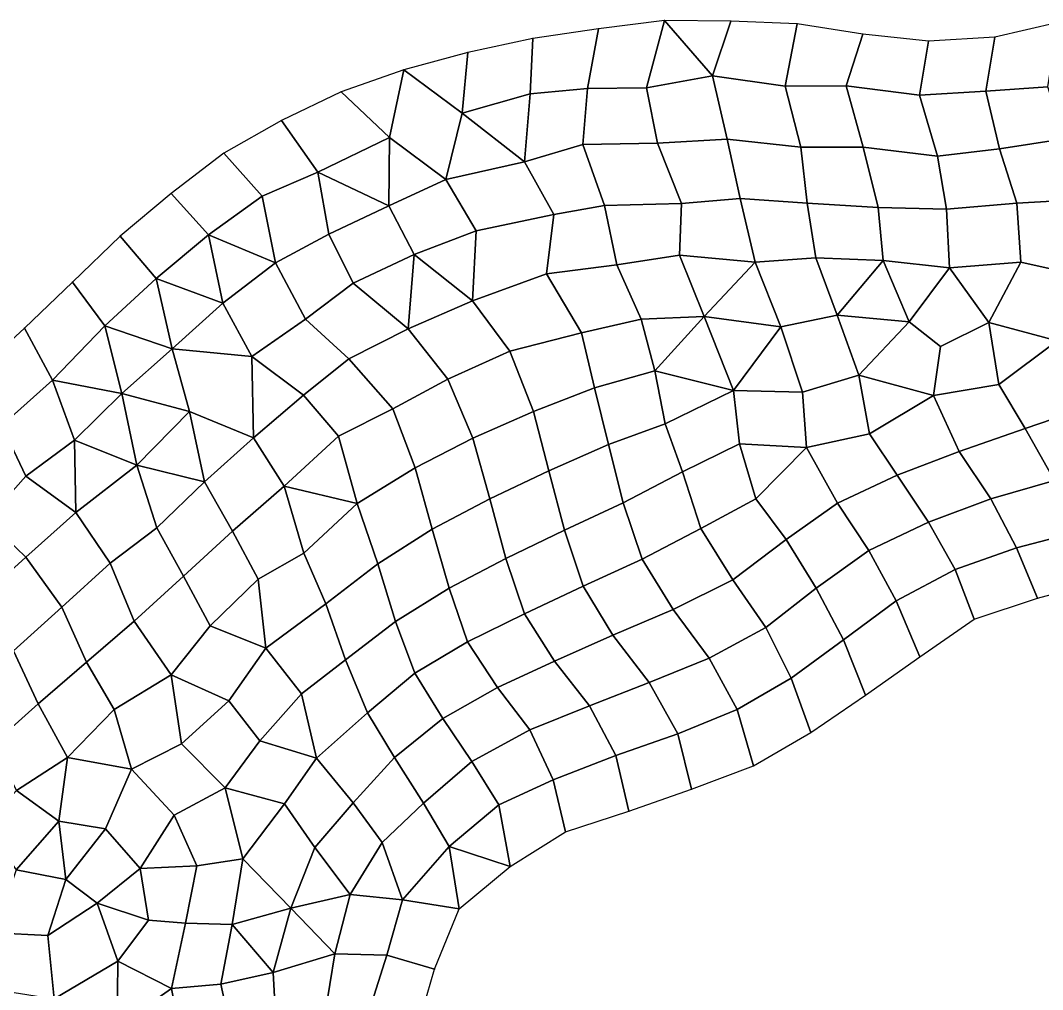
# Model space of a CAD drawing. Extents: x 380707 to 407438, y 6452841 to 6483357.
# Drawn here: x 397731.1 to 398039.1, y 6456799.1 to 6457091.2 of the extents above; entities that cross this region are included whole.
import ezdxf

# ---------------------------------------------------------------- set-up
doc = ezdxf.new("R2010")
doc.units = 0
for name, color, linetype in [('MESH_BOUND', 25, 'CONTINUOUS'), ('MESH_ELEMS', 18, 'CONTINUOUS'), ('MESH_NODES', 18, 'CONTINUOUS')]:
    doc.layers.add(name, color=color, linetype=linetype)

msp = doc.modelspace()

# ---------------------------------------------------------------- linework, layer by layer
at = {"layer": 'MESH_BOUND', "color": 25}
for points in [[(397925.122, 6457091.25, 2.603), (397905.263, 6457088.75, 2.071)], [(397945.109, 6457090.98, 2.38), (397925.122, 6457091.25, 2.603)], [(397965.102, 6457090.21, 1.251), (397945.109, 6457090.98, 2.38)], [(397984.877, 6457087.13, 1.265), (397965.102, 6457090.21, 1.251)], [(398043.756, 6457090.61, 1.614), (398024.676, 6457086.17, 2.158)], [(397905.263, 6457088.75, 2.071), (397885.485, 6457085.78, 1.778)], [(398004.697, 6457084.97, 1.626), (397984.877, 6457087.13, 1.265)], [(397885.485, 6457085.78, 1.778), (397865.908, 6457081.61, 1.634)], [(398024.676, 6457086.17, 2.158), (398004.697, 6457084.97, 1.626)], [(397865.908, 6457081.61, 1.634), (397846.64, 6457076.34, 1.39)], [(397846.64, 6457076.34, 1.39), (397827.741, 6457069.76, 1.556)], [(397827.741, 6457069.76, 1.556), (397809.765, 6457061.12, 1.337)], [(397809.765, 6457061.12, 1.337), (397792.34, 6457051.28, 1.134)], [(397792.34, 6457051.28, 1.134), (397776.551, 6457039.06, 0.845)], [(397776.551, 6457039.06, 0.845), (397761.178, 6457026.25, 0.604)], [(397761.178, 6457026.25, 0.604), (397746.754, 6457012.37, 0.481)], [(397746.754, 6457012.37, 0.481), (397732.317, 6456998.51, 0.602)], [(397732.317, 6456998.51, 0.602), (397717.576, 6456984.97, 0.682)], [(398037.494, 6456917.08, 1.487), (398056.705, 6456922.23, 1.105)], [(398018.496, 6456910.78, 1.447), (398037.494, 6456917.08, 1.487)], [(398002.065, 6456899.41, 1.3), (398018.496, 6456910.78, 1.447)], [(397985.708, 6456887.87, 0.917), (398002.065, 6456899.41, 1.3)], [(397969.197, 6456876.56, 0.833), (397985.708, 6456887.87, 0.917)], [(397952.008, 6456866.55, 0.866), (397969.197, 6456876.56, 0.833)], [(397933.265, 6456859.53, 0.806), (397952.008, 6456866.55, 0.866)], [(397914.387, 6456852.89, 0.501), (397933.265, 6456859.53, 0.806)], [(397895.361, 6456846.68, 0.526), (397914.387, 6456852.89, 0.501)], [(397878.663, 6456836.24, 1.217), (397895.361, 6456846.68, 0.526)], [(397863.245, 6456823.48, 1.268), (397878.663, 6456836.24, 1.217)], [(397855.908, 6456805.31, 1.264), (397863.245, 6456823.48, 1.268)], [(397850.322, 6456786.17, 0.528), (397855.908, 6456805.31, 1.264)]]:
    msp.add_polyline3d(points, dxfattribs=at)
at = {"layer": 'MESH_ELEMS', "color": 178}
for points in [[(397919.714, 6457070.89, 1.001), (397925.122, 6457091.25, 2.603), (397905.263, 6457088.75, 2.071), (397901.95, 6457070.69, 0.918)], [(397925.122, 6457091.25, 2.603), (397919.714, 6457070.89, 1.001), (397939.622, 6457074.54, 1.088), (397925.122, 6457091.25, 2.603)], [(397925.122, 6457091.25, 2.603), (397939.622, 6457074.54, 1.088), (397945.109, 6457090.98, 2.38), (397925.122, 6457091.25, 2.603)], [(397945.109, 6457090.98, 2.38), (397939.622, 6457074.54, 1.088), (397961.562, 6457071.47, 1.166), (397965.102, 6457090.21, 1.251)], [(397979.855, 6457071.57, 0.823), (397984.877, 6457087.13, 1.265), (397965.102, 6457090.21, 1.251), (397961.562, 6457071.47, 1.166)], [(398040.631, 6457071.25, 1.053), (398043.756, 6457090.61, 1.614), (398024.676, 6457086.17, 2.158), (398021.948, 6457069.93, 1.407)], [(397901.95, 6457070.69, 0.918), (397905.263, 6457088.75, 2.071), (397885.485, 6457085.78, 1.778), (397884.641, 6457069.09, 0.816)], [(398002, 6457068.75, 0.912), (398004.697, 6457084.97, 1.626), (397984.877, 6457087.13, 1.265), (397979.855, 6457071.57, 0.823)], [(397884.641, 6457069.09, 0.816), (397885.485, 6457085.78, 1.778), (397865.908, 6457081.61, 1.634), (397864.181, 6457063.31, 0.802)], [(398021.948, 6457069.93, 1.407), (398024.676, 6457086.17, 2.158), (398004.697, 6457084.97, 1.626), (398002, 6457068.75, 0.912)], [(397846.64, 6457076.34, 1.39), (397864.181, 6457063.31, 0.802), (397865.908, 6457081.61, 1.634), (397846.64, 6457076.34, 1.39)], [(397827.741, 6457069.76, 1.556), (397842.316, 6457056.01, 0.564), (397846.64, 6457076.34, 1.39), (397827.741, 6457069.76, 1.556)], [(397842.316, 6457056.01, 0.564), (397859.229, 6457043.33, 0.707), (397864.181, 6457063.31, 0.802), (397846.64, 6457076.34, 1.39)], [(397939.622, 6457074.54, 1.088), (397919.714, 6457070.89, 1.001), (397923.02, 6457054.23, 1.287), (397943.99, 6457055.47, 1.301)], [(397943.99, 6457055.47, 1.301), (397966.241, 6457053.01, 1.043), (397961.562, 6457071.47, 1.166), (397939.622, 6457074.54, 1.088)], [(397979.855, 6457071.57, 0.823), (397961.562, 6457071.47, 1.166), (397966.241, 6457053.01, 1.043), (397984.982, 6457053.02, 0.814)], [(398002, 6457068.75, 0.912), (397979.855, 6457071.57, 0.823), (397984.982, 6457053.02, 0.814), (398007.431, 6457050.29, 0.817)], [(398040.631, 6457071.25, 1.053), (398021.948, 6457069.93, 1.407), (398026.059, 6457052.51, 0.682), (398045.608, 6457055.58, 0.643)], [(397820.727, 6457045.51, 0.528), (397842.316, 6457056.01, 0.564), (397827.741, 6457069.76, 1.556), (397809.765, 6457061.12, 1.337)], [(397884.641, 6457069.09, 0.816), (397864.181, 6457063.31, 0.802), (397882.966, 6457048.67, 1.071), (397884.641, 6457069.09, 0.816)], [(397900.58, 6457053.88, 1.215), (397901.95, 6457070.69, 0.918), (397884.641, 6457069.09, 0.816), (397882.966, 6457048.67, 1.071)], [(397900.58, 6457053.88, 1.215), (397923.02, 6457054.23, 1.287), (397919.714, 6457070.89, 1.001), (397901.95, 6457070.69, 0.918)], [(398021.948, 6457069.93, 1.407), (398002, 6457068.75, 0.912), (398007.431, 6457050.29, 0.817), (398026.059, 6457052.51, 0.682)], [(397864.181, 6457063.31, 0.802), (397859.229, 6457043.33, 0.707), (397882.966, 6457048.67, 1.071), (397864.181, 6457063.31, 0.802)], [(397809.765, 6457061.12, 1.337), (397792.34, 6457051.28, 1.134), (397803.892, 6457038.27, 0.681), (397820.727, 6457045.51, 0.528)], [(397842.12, 6457035.33, 0.576), (397842.316, 6457056.01, 0.564), (397820.727, 6457045.51, 0.528), (397842.12, 6457035.33, 0.576)], [(397842.12, 6457035.33, 0.576), (397859.229, 6457043.33, 0.707), (397842.316, 6457056.01, 0.564), (397842.12, 6457035.33, 0.576)], [(397891.811, 6457032.71, 0.989), (397907.095, 6457035.47, 1.107), (397900.58, 6457053.88, 1.215), (397882.966, 6457048.67, 1.071)], [(397907.095, 6457035.47, 1.107), (397930.317, 6457036.09, 1.218), (397923.02, 6457054.23, 1.287), (397900.58, 6457053.88, 1.215)], [(397943.99, 6457055.47, 1.301), (397923.02, 6457054.23, 1.287), (397930.317, 6457036.09, 1.218), (397947.954, 6457037.53, 1.242)], [(397966.241, 6457053.01, 1.043), (397943.99, 6457055.47, 1.301), (397947.954, 6457037.53, 1.242), (397968.097, 6457036.18, 0.846)], [(397968.097, 6457036.18, 0.846), (397989.53, 6457034.83, 0.89), (397984.982, 6457053.02, 0.814), (397966.241, 6457053.01, 1.043)], [(398007.431, 6457050.29, 0.817), (397984.982, 6457053.02, 0.814), (397989.53, 6457034.83, 0.89), (398010.103, 6457034.36, 0.789)], [(398031.348, 6457036.2, 0.739), (398050.788, 6457037.27, 0.631), (398045.608, 6457055.58, 0.643), (398026.059, 6457052.51, 0.682)], [(397792.34, 6457051.28, 1.134), (397776.551, 6457039.06, 0.845), (397787.765, 6457026.6, 0.574), (397803.892, 6457038.27, 0.681)], [(398010.103, 6457034.36, 0.789), (398031.348, 6457036.2, 0.739), (398026.059, 6457052.51, 0.682), (398007.431, 6457050.29, 0.817)], [(397882.966, 6457048.67, 1.071), (397859.229, 6457043.33, 0.707), (397868.437, 6457027.79, 0.654), (397891.811, 6457032.71, 0.989)], [(397803.892, 6457038.27, 0.681), (397807.945, 6457018.21, 0.365), (397823.981, 6457026.81, 0.44), (397820.727, 6457045.51, 0.528)], [(397820.727, 6457045.51, 0.528), (397823.981, 6457026.81, 0.44), (397842.12, 6457035.33, 0.576), (397820.727, 6457045.51, 0.528)], [(397849.743, 6457020.73, 0.478), (397868.437, 6457027.79, 0.654), (397859.229, 6457043.33, 0.707), (397842.12, 6457035.33, 0.576)], [(397772.024, 6457013.45, 0.407), (397787.765, 6457026.6, 0.574), (397776.551, 6457039.06, 0.845), (397761.178, 6457026.25, 0.604)], [(397807.945, 6457018.21, 0.365), (397803.892, 6457038.27, 0.681), (397787.765, 6457026.6, 0.574), (397807.945, 6457018.21, 0.365)], [(397929.703, 6457020.53, 1), (397952.512, 6457018.37, 0.968), (397947.954, 6457037.53, 1.242), (397930.317, 6457036.09, 1.218)], [(397968.097, 6457036.18, 0.846), (397947.954, 6457037.53, 1.242), (397952.512, 6457018.37, 0.968), (397970.736, 6457019.73, 0.904)], [(398031.348, 6457036.2, 0.739), (398032.506, 6457018.42, 0.727), (398048.332, 6457014.84, 0.66), (398050.788, 6457037.27, 0.631)], [(397849.743, 6457020.73, 0.478), (397842.12, 6457035.33, 0.576), (397823.981, 6457026.81, 0.44), (397831.385, 6457012.01, 0.362)], [(397910.785, 6457017.56, 0.904), (397907.095, 6457035.47, 1.107), (397891.811, 6457032.71, 0.989), (397889.559, 6457014.91, 0.757)], [(397929.703, 6457020.53, 1), (397930.317, 6457036.09, 1.218), (397907.095, 6457035.47, 1.107), (397910.785, 6457017.56, 0.904)], [(397989.53, 6457034.83, 0.89), (397968.097, 6457036.18, 0.846), (397970.736, 6457019.73, 0.904), (397991.041, 6457018.84, 0.882)], [(398010.103, 6457034.36, 0.789), (397989.53, 6457034.83, 0.89), (397991.041, 6457018.84, 0.882), (398011.044, 6457016.69, 0.744)], [(398010.103, 6457034.36, 0.789), (398011.044, 6457016.69, 0.744), (398032.506, 6457018.42, 0.727), (398031.348, 6457036.2, 0.739)], [(397868.437, 6457027.79, 0.654), (397867.285, 6457006.69, 0.347), (397889.559, 6457014.91, 0.757), (397891.811, 6457032.71, 0.989)], [(397746.754, 6457012.37, 0.481), (397756.497, 6456999.17, 0.261), (397772.024, 6457013.45, 0.407), (397761.178, 6457026.25, 0.604)], [(397787.765, 6457026.6, 0.574), (397772.024, 6457013.45, 0.407), (397792.12, 6457006.05, 0.284), (397787.765, 6457026.6, 0.574)], [(397787.765, 6457026.6, 0.574), (397792.12, 6457006.05, 0.284), (397807.945, 6457018.21, 0.365), (397787.765, 6457026.6, 0.574)], [(397831.385, 6457012.01, 0.362), (397823.981, 6457026.81, 0.44), (397807.945, 6457018.21, 0.365), (397817.038, 6457001.22, 0.244)], [(397868.437, 6457027.79, 0.654), (397849.743, 6457020.73, 0.478), (397867.285, 6457006.69, 0.347), (397868.437, 6457027.79, 0.654)], [(397831.385, 6457012.01, 0.362), (397847.888, 6456998.33, 0.307), (397849.743, 6457020.73, 0.478), (397831.385, 6457012.01, 0.362)], [(397867.285, 6457006.69, 0.347), (397849.743, 6457020.73, 0.478), (397847.888, 6456998.33, 0.307), (397867.285, 6457006.69, 0.347)], [(397929.703, 6457020.53, 1), (397910.785, 6457017.56, 0.904), (397918.077, 6457001.23, 0.735), (397937.073, 6457001.98, 0.911)], [(397952.512, 6457018.37, 0.968), (397929.703, 6457020.53, 1), (397937.073, 6457001.98, 0.911), (397952.512, 6457018.37, 0.968)], [(397970.736, 6457019.73, 0.904), (397952.512, 6457018.37, 0.968), (397960.228, 6456998.89, 0.865), (397977.145, 6457002.41, 0.938)], [(397970.736, 6457019.73, 0.904), (397977.145, 6457002.41, 0.938), (397991.041, 6457018.84, 0.882), (397970.736, 6457019.73, 0.904)], [(397991.041, 6457018.84, 0.882), (397977.145, 6457002.41, 0.938), (397998.846, 6457000.41, 0.92), (397991.041, 6457018.84, 0.882)], [(397991.041, 6457018.84, 0.882), (397998.846, 6457000.41, 0.92), (398011.044, 6457016.69, 0.744), (397991.041, 6457018.84, 0.882)], [(397792.12, 6457006.05, 0.284), (397800.827, 6456989.95, 0.227), (397817.038, 6457001.22, 0.244), (397807.945, 6457018.21, 0.365)], [(397900.161, 6456997.09, 0.548), (397918.077, 6457001.23, 0.735), (397910.785, 6457017.56, 0.904), (397889.559, 6457014.91, 0.757)], [(397960.228, 6456998.89, 0.865), (397952.512, 6457018.37, 0.968), (397937.073, 6457001.98, 0.911), (397960.228, 6456998.89, 0.865)], [(398022.884, 6457000.22, 0.887), (398011.044, 6457016.69, 0.744), (397998.846, 6457000.41, 0.92), (398008.273, 6456993, 0.799)], [(398011.044, 6457016.69, 0.744), (398022.884, 6457000.22, 0.887), (398032.506, 6457018.42, 0.727), (398011.044, 6457016.69, 0.744)], [(398043.438, 6456994.67, 0.632), (398048.332, 6457014.84, 0.66), (398032.506, 6457018.42, 0.727), (398022.884, 6457000.22, 0.887)], [(397756.497, 6456999.17, 0.261), (397776.826, 6456992.21, 0.068), (397772.024, 6457013.45, 0.407), (397756.497, 6456999.17, 0.261)], [(397776.826, 6456992.21, 0.068), (397792.12, 6457006.05, 0.284), (397772.024, 6457013.45, 0.407), (397776.826, 6456992.21, 0.068)], [(397878.52, 6456991.54, 0.399), (397900.161, 6456997.09, 0.548), (397889.559, 6457014.91, 0.757), (397867.285, 6457006.69, 0.347)], [(397756.497, 6456999.17, 0.261), (397746.754, 6457012.37, 0.481), (397732.317, 6456998.51, 0.602), (397740.791, 6456982.84, 0.134)], [(397831.385, 6457012.01, 0.362), (397817.038, 6457001.22, 0.244), (397830.062, 6456989.25, 0.359), (397847.888, 6456998.33, 0.307)], [(397867.285, 6457006.69, 0.347), (397847.888, 6456998.33, 0.307), (397859.886, 6456983.13, 0.331), (397878.52, 6456991.54, 0.399)], [(397776.826, 6456992.21, 0.068), (397800.827, 6456989.95, 0.227), (397792.12, 6457006.05, 0.284), (397776.826, 6456992.21, 0.068)], [(397816.427, 6456978.31, 0.27), (397830.062, 6456989.25, 0.359), (397817.038, 6457001.22, 0.244), (397800.827, 6456989.95, 0.227)], [(397918.077, 6457001.23, 0.735), (397900.161, 6456997.09, 0.548), (397904.09, 6456980.5, 0.58), (397922.195, 6456985.65, 0.784)], [(397922.195, 6456985.65, 0.784), (397937.073, 6457001.98, 0.911), (397918.077, 6457001.23, 0.735), (397922.195, 6456985.65, 0.784)], [(397937.073, 6457001.98, 0.911), (397922.195, 6456985.65, 0.784), (397945.931, 6456979.66, 0.909), (397937.073, 6457001.98, 0.911)], [(397937.073, 6457001.98, 0.911), (397945.931, 6456979.66, 0.909), (397960.228, 6456998.89, 0.865), (397937.073, 6457001.98, 0.911)], [(397960.228, 6456998.89, 0.865), (397966.738, 6456979.23, 0.991), (397983.69, 6456984.37, 0.982), (397977.145, 6457002.41, 0.938)], [(397977.145, 6457002.41, 0.938), (397983.69, 6456984.37, 0.982), (397998.846, 6457000.41, 0.92), (397977.145, 6457002.41, 0.938)], [(398008.273, 6456993, 0.799), (397998.846, 6457000.41, 0.92), (397983.69, 6456984.37, 0.982), (398006.216, 6456978.18, 0.775)], [(397717.576, 6456984.97, 0.682), (397725.537, 6456969.12, 0.172), (397740.791, 6456982.84, 0.134), (397732.317, 6456998.51, 0.602)], [(397761.694, 6456978.79, 0.056), (397756.497, 6456999.17, 0.261), (397740.791, 6456982.84, 0.134), (397761.694, 6456978.79, 0.056)], [(397776.826, 6456992.21, 0.068), (397756.497, 6456999.17, 0.261), (397761.694, 6456978.79, 0.056), (397776.826, 6456992.21, 0.068)], [(397843.301, 6456974.15, 0.399), (397859.886, 6456983.13, 0.331), (397847.888, 6456998.33, 0.307), (397830.062, 6456989.25, 0.359)], [(397966.738, 6456979.23, 0.991), (397960.228, 6456998.89, 0.865), (397945.931, 6456979.66, 0.909), (397966.738, 6456979.23, 0.991)], [(398008.273, 6456993, 0.799), (398006.216, 6456978.18, 0.775), (398025.91, 6456981.46, 0.64), (398022.884, 6457000.22, 0.887)], [(398043.438, 6456994.67, 0.632), (398022.884, 6457000.22, 0.887), (398025.91, 6456981.46, 0.64), (398043.438, 6456994.67, 0.632)], [(397904.09, 6456980.5, 0.58), (397900.161, 6456997.09, 0.548), (397878.52, 6456991.54, 0.399), (397885.661, 6456973.34, 0.251)], [(398043.438, 6456994.67, 0.632), (398025.91, 6456981.46, 0.64), (398033.837, 6456968.21, 0.678), (398050.86, 6456974.08, 0.676)], [(397761.694, 6456978.79, 0.056), (397782.08, 6456973.39, -0.049), (397776.826, 6456992.21, 0.068), (397761.694, 6456978.79, 0.056)], [(397782.08, 6456973.39, -0.049), (397801.375, 6456965.44, 0.035), (397800.827, 6456989.95, 0.227), (397776.826, 6456992.21, 0.068)], [(397885.661, 6456973.34, 0.251), (397878.52, 6456991.54, 0.399), (397859.886, 6456983.13, 0.331), (397867.369, 6456965.33, 0.288)], [(397800.827, 6456989.95, 0.227), (397801.375, 6456965.44, 0.035), (397816.427, 6456978.31, 0.27), (397800.827, 6456989.95, 0.227)], [(397826.942, 6456965.89, 0.186), (397843.301, 6456974.15, 0.399), (397830.062, 6456989.25, 0.359), (397816.427, 6456978.31, 0.27)], [(397925.325, 6456969.66, 0.931), (397922.195, 6456985.65, 0.784), (397904.09, 6456980.5, 0.58), (397908.237, 6456963.41, 0.647)], [(397945.931, 6456979.66, 0.909), (397922.195, 6456985.65, 0.784), (397925.325, 6456969.66, 0.931), (397945.931, 6456979.66, 0.909)], [(397747.4, 6456964.71, -0.003), (397740.791, 6456982.84, 0.134), (397725.537, 6456969.12, 0.172), (397732.754, 6456953.88, 0.054)], [(397740.791, 6456982.84, 0.134), (397747.4, 6456964.71, -0.003), (397761.694, 6456978.79, 0.056), (397740.791, 6456982.84, 0.134)], [(397843.301, 6456974.15, 0.399), (397850.08, 6456956.38, 0.347), (397867.369, 6456965.33, 0.288), (397859.886, 6456983.13, 0.331)], [(397966.738, 6456979.23, 0.991), (397967.94, 6456962.51, 0.931), (397986.912, 6456966.64, 0.932), (397983.69, 6456984.37, 0.982)], [(397983.69, 6456984.37, 0.982), (397986.912, 6456966.64, 0.932), (398006.216, 6456978.18, 0.775), (397983.69, 6456984.37, 0.982)], [(397766.156, 6456957.23, -0.039), (397761.694, 6456978.79, 0.056), (397747.4, 6456964.71, -0.003), (397766.156, 6456957.23, -0.039)], [(397766.156, 6456957.23, -0.039), (397782.08, 6456973.39, -0.049), (397761.694, 6456978.79, 0.056), (397766.156, 6456957.23, -0.039)], [(397908.237, 6456963.41, 0.647), (397904.09, 6456980.5, 0.58), (397885.661, 6456973.34, 0.251), (397890.277, 6456955.5, 0.485)], [(397925.325, 6456969.66, 0.931), (397930.554, 6456955.15, 0.99), (397947.71, 6456963.59, 0.992), (397945.931, 6456979.66, 0.909)], [(397966.738, 6456979.23, 0.991), (397945.931, 6456979.66, 0.909), (397947.71, 6456963.59, 0.992), (397967.94, 6456962.51, 0.931)], [(398013.938, 6456961.36, 0.811), (398033.837, 6456968.21, 0.678), (398025.91, 6456981.46, 0.64), (398006.216, 6456978.18, 0.775)], [(397826.942, 6456965.89, 0.186), (397816.427, 6456978.31, 0.27), (397801.375, 6456965.44, 0.035), (397810.532, 6456950.86, -0.075)], [(397995.221, 6456954.18, 0.86), (398013.938, 6456961.36, 0.811), (398006.216, 6456978.18, 0.775), (397986.912, 6456966.64, 0.932)], [(397766.156, 6456957.23, -0.039), (397786.527, 6456952.2, -0.049), (397782.08, 6456973.39, -0.049), (397766.156, 6456957.23, -0.039)], [(397786.527, 6456952.2, -0.049), (397801.375, 6456965.44, 0.035), (397782.08, 6456973.39, -0.049), (397786.527, 6456952.2, -0.049)], [(397826.942, 6456965.89, 0.186), (397832.532, 6456945.68, 0.073), (397850.08, 6456956.38, 0.347), (397843.301, 6456974.15, 0.399)], [(397867.369, 6456965.33, 0.288), (397872.497, 6456947.06, 0.208), (397890.277, 6456955.5, 0.485), (397885.661, 6456973.34, 0.251)], [(398042.626, 6456952.6, 0.716), (398062.417, 6456959.2, 0.651), (398050.86, 6456974.08, 0.676), (398033.837, 6456968.21, 0.678)], [(397930.554, 6456955.15, 0.99), (397925.325, 6456969.66, 0.931), (397908.237, 6456963.41, 0.647), (397912.657, 6456945.79, 1.036)], [(397710.356, 6456955.23, 0.034), (397720.933, 6456940.7, 0.141), (397732.754, 6456953.88, 0.054), (397725.537, 6456969.12, 0.172)], [(397977.282, 6456945.76, 0.724), (397995.221, 6456954.18, 0.86), (397986.912, 6456966.64, 0.932), (397967.94, 6456962.51, 0.931)], [(398023.451, 6456947.08, 0.754), (398042.626, 6456952.6, 0.716), (398033.837, 6456968.21, 0.678), (398013.938, 6456961.36, 0.811)], [(397747.78, 6456942.9, -0.048), (397747.4, 6456964.71, -0.003), (397732.754, 6456953.88, 0.054), (397747.78, 6456942.9, -0.048)], [(397766.156, 6456957.23, -0.039), (397747.4, 6456964.71, -0.003), (397747.78, 6456942.9, -0.048), (397766.156, 6456957.23, -0.039)], [(397810.532, 6456950.86, -0.075), (397801.375, 6456965.44, 0.035), (397786.527, 6456952.2, -0.049), (397794.976, 6456937.3, -0.063)], [(397810.532, 6456950.86, -0.075), (397832.532, 6456945.68, 0.073), (397826.942, 6456965.89, 0.186), (397810.532, 6456950.86, -0.075)], [(397850.08, 6456956.38, 0.347), (397855.165, 6456937.87, 0.197), (397872.497, 6456947.06, 0.208), (397867.369, 6456965.33, 0.288)], [(397890.277, 6456955.5, 0.485), (397895, 6456937.56, 0.667), (397912.657, 6456945.79, 1.036), (397908.237, 6456963.41, 0.647)], [(397952.63, 6456947.03, 0.919), (397947.71, 6456963.59, 0.992), (397930.554, 6456955.15, 0.99), (397936.099, 6456938.09, 1.03)], [(397967.94, 6456962.51, 0.931), (397947.71, 6456963.59, 0.992), (397952.63, 6456947.03, 0.919), (397967.94, 6456962.51, 0.931)], [(397977.282, 6456945.76, 0.724), (397967.94, 6456962.51, 0.931), (397952.63, 6456947.03, 0.919), (397961.86, 6456934.75, 0.991)], [(398013.938, 6456961.36, 0.811), (397995.221, 6456954.18, 0.86), (398004.735, 6456940.06, 0.755), (398023.451, 6456947.08, 0.754)], [(397772.161, 6456938.33, -0.07), (397766.156, 6456957.23, -0.039), (397747.78, 6456942.9, -0.048), (397758.171, 6456927.66, 0.275)], [(397772.161, 6456938.33, -0.07), (397786.527, 6456952.2, -0.049), (397766.156, 6456957.23, -0.039), (397772.161, 6456938.33, -0.07)], [(397855.165, 6456937.87, 0.197), (397850.08, 6456956.38, 0.347), (397832.532, 6456945.68, 0.073), (397838.788, 6456927.5, 0.098)], [(397895, 6456937.56, 0.667), (397890.277, 6456955.5, 0.485), (397872.497, 6456947.06, 0.208), (397877.395, 6456929.08, 0.51)], [(397936.099, 6456938.09, 1.03), (397930.554, 6456955.15, 0.99), (397912.657, 6456945.79, 1.036), (397918.438, 6456928.87, 0.841)], [(397986.731, 6456931.48, 0.741), (398004.735, 6456940.06, 0.755), (397995.221, 6456954.18, 0.86), (397977.282, 6456945.76, 0.724)], [(397732.737, 6456929.48, 0.259), (397747.78, 6456942.9, -0.048), (397732.754, 6456953.88, 0.054), (397720.933, 6456940.7, 0.141)], [(397772.161, 6456938.33, -0.07), (397780.196, 6456923.76, 0.132), (397794.976, 6456937.3, -0.063), (397786.527, 6456952.2, -0.049)], [(398031.221, 6456932.26, 0.956), (398050.446, 6456937.29, 0.719), (398042.626, 6456952.6, 0.716), (398023.451, 6456947.08, 0.754)], [(397816.475, 6456930.71, -0.035), (397810.532, 6456950.86, -0.075), (397794.976, 6456937.3, -0.063), (397802.723, 6456922.83, 0.096)], [(397816.475, 6456930.71, -0.035), (397832.532, 6456945.68, 0.073), (397810.532, 6456950.86, -0.075), (397816.475, 6456930.71, -0.035)], [(397816.475, 6456930.71, -0.035), (397823.111, 6456915.44, 0.123), (397838.788, 6456927.5, 0.098), (397832.532, 6456945.68, 0.073)], [(397877.395, 6456929.08, 0.51), (397872.497, 6456947.06, 0.208), (397855.165, 6456937.87, 0.197), (397860.289, 6456920.11, 0.555)], [(397918.438, 6456928.87, 0.841), (397912.657, 6456945.79, 1.036), (397895, 6456937.56, 0.667), (397900.613, 6456920.67, 0.752)], [(397961.86, 6456934.75, 0.991), (397952.63, 6456947.03, 0.919), (397936.099, 6456938.09, 1.03), (397945.744, 6456922.64, 0.782)], [(397961.86, 6456934.75, 0.991), (397970.852, 6456920.07, 0.77), (397986.731, 6456931.48, 0.741), (397977.282, 6456945.76, 0.724)], [(398012.722, 6456925.75, 1.069), (398031.221, 6456932.26, 0.956), (398023.451, 6456947.08, 0.754), (398004.735, 6456940.06, 0.755)], [(397758.171, 6456927.66, 0.275), (397747.78, 6456942.9, -0.048), (397732.737, 6456929.48, 0.259), (397743.559, 6456914.4, 0.206)], [(397718.009, 6456916.12, 0.216), (397732.737, 6456929.48, 0.259), (397720.933, 6456940.7, 0.141), (397706.182, 6456927.67, 0.158)], [(398004.735, 6456940.06, 0.755), (397986.731, 6456931.48, 0.741), (397994.997, 6456916.28, 0.676), (398012.722, 6456925.75, 1.069)], [(397780.196, 6456923.76, 0.132), (397772.161, 6456938.33, -0.07), (397758.171, 6456927.66, 0.275), (397765.368, 6456910.2, 0.245)], [(397802.723, 6456922.83, 0.096), (397794.976, 6456937.3, -0.063), (397780.196, 6456923.76, 0.132), (397788.283, 6456908.74, 0.332)], [(397838.788, 6456927.5, 0.098), (397844.142, 6456910.02, 0.485), (397860.289, 6456920.11, 0.555), (397855.165, 6456937.87, 0.197)], [(397900.613, 6456920.67, 0.752), (397895, 6456937.56, 0.667), (397877.395, 6456929.08, 0.51), (397882.936, 6456912.41, 0.744)], [(397936.099, 6456938.09, 1.03), (397918.438, 6456928.87, 0.841), (397927.789, 6456913.72, 0.668), (397945.744, 6456922.64, 0.782)], [(398050.446, 6456937.29, 0.719), (398031.221, 6456932.26, 0.956), (398037.494, 6456917.08, 1.487), (398056.705, 6456922.23, 1.105)], [(397945.744, 6456922.64, 0.782), (397955.695, 6456908.26, 0.725), (397970.852, 6456920.07, 0.77), (397961.86, 6456934.75, 0.991)], [(397743.559, 6456914.4, 0.206), (397732.737, 6456929.48, 0.259), (397718.009, 6456916.12, 0.216), (397728.992, 6456901.26, 0.221)], [(397802.723, 6456922.83, 0.096), (397805.012, 6456902.02, 0.161), (397823.111, 6456915.44, 0.123), (397816.475, 6456930.71, -0.035)], [(397970.852, 6456920.07, 0.77), (397979.043, 6456904.59, 0.676), (397994.997, 6456916.28, 0.676), (397986.731, 6456931.48, 0.741)], [(398031.221, 6456932.26, 0.956), (398012.722, 6456925.75, 1.069), (398018.496, 6456910.78, 1.447), (398037.494, 6456917.08, 1.487)], [(397743.559, 6456914.4, 0.206), (397751.057, 6456897.82, 0.431), (397765.368, 6456910.2, 0.245), (397758.171, 6456927.66, 0.275)], [(397823.111, 6456915.44, 0.123), (397828.996, 6456898.53, 0.534), (397844.142, 6456910.02, 0.485), (397838.788, 6456927.5, 0.098)], [(397860.289, 6456920.11, 0.555), (397865.791, 6456903.93, 0.519), (397882.936, 6456912.41, 0.744), (397877.395, 6456929.08, 0.51)], [(397909.64, 6456905.96, 0.804), (397927.789, 6456913.72, 0.668), (397918.438, 6456928.87, 0.841), (397900.613, 6456920.67, 0.752)], [(397788.283, 6456908.74, 0.332), (397780.196, 6456923.76, 0.132), (397765.368, 6456910.2, 0.245), (397776.551, 6456893.96, 0.413)], [(398018.496, 6456910.78, 1.447), (398012.722, 6456925.75, 1.069), (397994.997, 6456916.28, 0.676), (398002.065, 6456899.41, 1.3)], [(397802.723, 6456922.83, 0.096), (397788.283, 6456908.74, 0.332), (397805.012, 6456902.02, 0.161), (397802.723, 6456922.83, 0.096)], [(397892.032, 6456898.1, 0.639), (397909.64, 6456905.96, 0.804), (397900.613, 6456920.67, 0.752), (397882.936, 6456912.41, 0.744)], [(397945.744, 6456922.64, 0.782), (397927.789, 6456913.72, 0.668), (397938.653, 6456899, 0.801), (397955.695, 6456908.26, 0.725)], [(397844.142, 6456910.02, 0.485), (397849.932, 6456894.54, 0.596), (397865.791, 6456903.93, 0.519), (397860.289, 6456920.11, 0.555)], [(397979.043, 6456904.59, 0.676), (397970.852, 6456920.07, 0.77), (397955.695, 6456908.26, 0.725), (397963.279, 6456893.01, 0.661)], [(397728.992, 6456901.26, 0.221), (397736.436, 6456885.22, 0.244), (397751.057, 6456897.82, 0.431), (397743.559, 6456914.4, 0.206)], [(397828.996, 6456898.53, 0.534), (397823.111, 6456915.44, 0.123), (397805.012, 6456902.02, 0.161), (397815.753, 6456888.24, 0.343)], [(398002.065, 6456899.41, 1.3), (397994.997, 6456916.28, 0.676), (397979.043, 6456904.59, 0.676), (397985.708, 6456887.87, 0.917)], [(397882.936, 6456912.41, 0.744), (397865.791, 6456903.93, 0.519), (397874.883, 6456890.17, 0.542), (397892.032, 6456898.1, 0.639)], [(397927.789, 6456913.72, 0.668), (397909.64, 6456905.96, 0.804), (397920.505, 6456891.68, 0.824), (397938.653, 6456899, 0.801)], [(397776.551, 6456893.96, 0.413), (397765.368, 6456910.2, 0.245), (397751.057, 6456897.82, 0.431), (397759.306, 6456883.56, 0.473)], [(397793.888, 6456886.13, 0.386), (397805.012, 6456902.02, 0.161), (397788.283, 6456908.74, 0.332), (397776.551, 6456893.96, 0.413)], [(397849.932, 6456894.54, 0.596), (397844.142, 6456910.02, 0.485), (397828.996, 6456898.53, 0.534), (397835.637, 6456882.57, 0.447)], [(397938.653, 6456899, 0.801), (397947.025, 6456883.55, 0.725), (397963.279, 6456893.01, 0.661), (397955.695, 6456908.26, 0.725)], [(397909.64, 6456905.96, 0.804), (397892.032, 6456898.1, 0.639), (397902.532, 6456884.64, 0.743), (397920.505, 6456891.68, 0.824)], [(397815.753, 6456888.24, 0.343), (397805.012, 6456902.02, 0.161), (397793.888, 6456886.13, 0.386), (397803.25, 6456874.14, 0.34)], [(397858.331, 6456880.87, 0.328), (397874.883, 6456890.17, 0.542), (397865.791, 6456903.93, 0.519), (397849.932, 6456894.54, 0.596)], [(397985.708, 6456887.87, 0.917), (397979.043, 6456904.59, 0.676), (397963.279, 6456893.01, 0.661), (397969.197, 6456876.56, 0.833)], [(397714.688, 6456888.28, 0.27), (397722.573, 6456872.92, 0.278), (397736.436, 6456885.22, 0.244), (397728.992, 6456901.26, 0.221)], [(397929.216, 6456876.25, 0.756), (397947.025, 6456883.55, 0.725), (397938.653, 6456899, 0.801), (397920.505, 6456891.68, 0.824)], [(397759.306, 6456883.56, 0.473), (397751.057, 6456897.82, 0.431), (397736.436, 6456885.22, 0.244), (397745.236, 6456869.1, 0.214)], [(397815.753, 6456888.24, 0.343), (397820.356, 6456868.92, 0.553), (397835.637, 6456882.57, 0.447), (397828.996, 6456898.53, 0.534)], [(397884.587, 6456877.41, 0.474), (397902.532, 6456884.64, 0.743), (397892.032, 6456898.1, 0.639), (397874.883, 6456890.17, 0.542)], [(397779.613, 6456873.23, 0.207), (397776.551, 6456893.96, 0.413), (397759.306, 6456883.56, 0.473), (397764.598, 6456865.55, 0.195)], [(397779.613, 6456873.23, 0.207), (397793.888, 6456886.13, 0.386), (397776.551, 6456893.96, 0.413), (397779.613, 6456873.23, 0.207)], [(397858.331, 6456880.87, 0.328), (397849.932, 6456894.54, 0.596), (397835.637, 6456882.57, 0.447), (397843.778, 6456869.12, 0.352)], [(397969.197, 6456876.56, 0.833), (397963.279, 6456893.01, 0.661), (397947.025, 6456883.55, 0.725), (397952.008, 6456866.55, 0.866)], [(397867.11, 6456867.82, 0.453), (397884.587, 6456877.41, 0.474), (397874.883, 6456890.17, 0.542), (397858.331, 6456880.87, 0.328)], [(397910.447, 6456869.71, 0.665), (397929.216, 6456876.25, 0.756), (397920.505, 6456891.68, 0.824), (397902.532, 6456884.64, 0.743)], [(397815.753, 6456888.24, 0.343), (397803.25, 6456874.14, 0.34), (397820.356, 6456868.92, 0.553), (397815.753, 6456888.24, 0.343)], [(397722.573, 6456872.92, 0.278), (397729.898, 6456859.13, 0.248), (397745.236, 6456869.1, 0.214), (397736.436, 6456885.22, 0.244)], [(397759.306, 6456883.56, 0.473), (397745.236, 6456869.1, 0.214), (397764.598, 6456865.55, 0.195), (397759.306, 6456883.56, 0.473)], [(397803.25, 6456874.14, 0.34), (397793.888, 6456886.13, 0.386), (397779.613, 6456873.23, 0.207), (397792.783, 6456859.97, 0.377)], [(397902.532, 6456884.64, 0.743), (397884.587, 6456877.41, 0.474), (397891.652, 6456862.32, 0.492), (397910.447, 6456869.71, 0.665)], [(397952.008, 6456866.55, 0.866), (397947.025, 6456883.55, 0.725), (397929.216, 6456876.25, 0.756), (397933.265, 6456859.53, 0.806)], [(397820.356, 6456868.92, 0.553), (397831.4, 6456855.43, 0.478), (397843.778, 6456869.12, 0.352), (397835.637, 6456882.57, 0.447)], [(397867.11, 6456867.82, 0.453), (397858.331, 6456880.87, 0.328), (397843.778, 6456869.12, 0.352), (397852.536, 6456855.27, 0.399)], [(397867.11, 6456867.82, 0.453), (397875.225, 6456854.83, 0.393), (397891.652, 6456862.32, 0.492), (397884.587, 6456877.41, 0.474)], [(397810.638, 6456855.06, 0.548), (397820.356, 6456868.92, 0.553), (397803.25, 6456874.14, 0.34), (397792.783, 6456859.97, 0.377)], [(397910.447, 6456869.71, 0.665), (397914.387, 6456852.89, 0.501), (397933.265, 6456859.53, 0.806), (397929.216, 6456876.25, 0.756)], [(397777.452, 6456851.67, 0.2), (397792.783, 6456859.97, 0.377), (397779.613, 6456873.23, 0.207), (397764.598, 6456865.55, 0.195)], [(397742.645, 6456849.9, 0.268), (397745.236, 6456869.1, 0.214), (397729.898, 6456859.13, 0.248), (397742.645, 6456849.9, 0.268)], [(397742.645, 6456849.9, 0.268), (397756.775, 6456847.54, 0.175), (397764.598, 6456865.55, 0.195), (397745.236, 6456869.1, 0.214)], [(397831.4, 6456855.43, 0.478), (397820.356, 6456868.92, 0.553), (397810.638, 6456855.06, 0.548), (397819.811, 6456841.95, 0.502)], [(397831.4, 6456855.43, 0.478), (397840.133, 6456843.44, 0.346), (397852.536, 6456855.27, 0.399), (397843.778, 6456869.12, 0.352)], [(397891.652, 6456862.32, 0.492), (397895.361, 6456846.68, 0.526), (397914.387, 6456852.89, 0.501), (397910.447, 6456869.71, 0.665)], [(397756.775, 6456847.54, 0.175), (397767.143, 6456835.58, 0.29), (397777.452, 6456851.67, 0.2), (397764.598, 6456865.55, 0.195)], [(397852.536, 6456855.27, 0.399), (397860.3, 6456842.27, 0.641), (397875.225, 6456854.83, 0.393), (397867.11, 6456867.82, 0.453)], [(397875.225, 6456854.83, 0.393), (397878.663, 6456836.24, 1.217), (397895.361, 6456846.68, 0.526), (397891.652, 6456862.32, 0.492)], [(397729.857, 6456835.17, 0.236), (397742.645, 6456849.9, 0.268), (397729.898, 6456859.13, 0.248), (397720.262, 6456848.54, 0.392)], [(397792.783, 6456859.97, 0.377), (397777.452, 6456851.67, 0.2), (397784.24, 6456836.43, 0.357), (397798.141, 6456838.51, 0.366)], [(397792.783, 6456859.97, 0.377), (397798.141, 6456838.51, 0.366), (397810.638, 6456855.06, 0.548), (397792.783, 6456859.97, 0.377)], [(397819.811, 6456841.95, 0.502), (397810.638, 6456855.06, 0.548), (397798.141, 6456838.51, 0.366), (397812.568, 6456823.64, 0.317)], [(397819.811, 6456841.95, 0.502), (397830.487, 6456827.81, 0.525), (397840.133, 6456843.44, 0.346), (397831.4, 6456855.43, 0.478)], [(397840.133, 6456843.44, 0.346), (397846.212, 6456826.14, 1.333), (397860.3, 6456842.27, 0.641), (397852.536, 6456855.27, 0.399)], [(397878.663, 6456836.24, 1.217), (397875.225, 6456854.83, 0.393), (397860.3, 6456842.27, 0.641), (397878.663, 6456836.24, 1.217)], [(397744.74, 6456832.27, 0.115), (397742.645, 6456849.9, 0.268), (397729.857, 6456835.17, 0.236), (397744.74, 6456832.27, 0.115)], [(397756.775, 6456847.54, 0.175), (397742.645, 6456849.9, 0.268), (397744.74, 6456832.27, 0.115), (397756.775, 6456847.54, 0.175)], [(397767.143, 6456835.58, 0.29), (397784.24, 6456836.43, 0.357), (397777.452, 6456851.67, 0.2), (397767.143, 6456835.58, 0.29)], [(397754.244, 6456825.13, 0.203), (397767.143, 6456835.58, 0.29), (397756.775, 6456847.54, 0.175), (397744.74, 6456832.27, 0.115)], [(397830.487, 6456827.81, 0.525), (397846.212, 6456826.14, 1.333), (397840.133, 6456843.44, 0.346), (397830.487, 6456827.81, 0.525)], [(397812.568, 6456823.64, 0.317), (397830.487, 6456827.81, 0.525), (397819.811, 6456841.95, 0.502), (397812.568, 6456823.64, 0.317)], [(397846.212, 6456826.14, 1.333), (397863.245, 6456823.48, 1.268), (397860.3, 6456842.27, 0.641), (397846.212, 6456826.14, 1.333)], [(397878.663, 6456836.24, 1.217), (397860.3, 6456842.27, 0.641), (397863.245, 6456823.48, 1.268), (397878.663, 6456836.24, 1.217)], [(397784.24, 6456836.43, 0.357), (397780.831, 6456819.1, 0.429), (397794.868, 6456818.7, 0.384), (397798.141, 6456838.51, 0.366)], [(397798.141, 6456838.51, 0.366), (397794.868, 6456818.7, 0.384), (397812.568, 6456823.64, 0.317), (397798.141, 6456838.51, 0.366)], [(397739.344, 6456815.46, 0.211), (397744.74, 6456832.27, 0.115), (397729.857, 6456835.17, 0.236), (397723.249, 6456816.24, 0.249)], [(397767.143, 6456835.58, 0.29), (397754.244, 6456825.13, 0.203), (397769.645, 6456820.01, 0.333), (397767.143, 6456835.58, 0.29)], [(397780.831, 6456819.1, 0.429), (397784.24, 6456836.43, 0.357), (397767.143, 6456835.58, 0.29), (397769.645, 6456820.01, 0.333)], [(397739.344, 6456815.46, 0.211), (397754.244, 6456825.13, 0.203), (397744.74, 6456832.27, 0.115), (397739.344, 6456815.46, 0.211)], [(397739.344, 6456815.46, 0.211), (397741.224, 6456796.3, 0.093), (397760.456, 6456807.65, 0.259), (397754.244, 6456825.13, 0.203)], [(397760.456, 6456807.65, 0.259), (397769.645, 6456820.01, 0.333), (397754.244, 6456825.13, 0.203), (397760.456, 6456807.65, 0.259)], [(397812.568, 6456823.64, 0.317), (397825.867, 6456809.91, 0.261), (397830.487, 6456827.81, 0.525), (397812.568, 6456823.64, 0.317)], [(397841.451, 6456809.5, 0.778), (397846.212, 6456826.14, 1.333), (397830.487, 6456827.81, 0.525), (397825.867, 6456809.91, 0.261)], [(397855.908, 6456805.31, 1.264), (397863.245, 6456823.48, 1.268), (397846.212, 6456826.14, 1.333), (397841.451, 6456809.5, 0.778)], [(397812.568, 6456823.64, 0.317), (397794.868, 6456818.7, 0.384), (397807.246, 6456804.24, 0.371), (397812.568, 6456823.64, 0.317)], [(397807.246, 6456804.24, 0.371), (397825.867, 6456809.91, 0.261), (397812.568, 6456823.64, 0.317), (397807.246, 6456804.24, 0.371)], [(397776.614, 6456799.42, 0.26), (397780.831, 6456819.1, 0.429), (397769.645, 6456820.01, 0.333), (397760.456, 6456807.65, 0.259)], [(397791.467, 6456800.72, 0.38), (397794.868, 6456818.7, 0.384), (397780.831, 6456819.1, 0.429), (397776.614, 6456799.42, 0.26)], [(397807.246, 6456804.24, 0.371), (397794.868, 6456818.7, 0.384), (397791.467, 6456800.72, 0.38), (397807.246, 6456804.24, 0.371)], [(397741.224, 6456796.3, 0.093), (397739.344, 6456815.46, 0.211), (397723.249, 6456816.24, 0.249), (397725.372, 6456798.82, 0.012)], [(397822.779, 6456791.37, 0.134), (397825.867, 6456809.91, 0.261), (397807.246, 6456804.24, 0.371), (397808.145, 6456787.82, 0.189)], [(397836.424, 6456793.27, 0.381), (397841.451, 6456809.5, 0.778), (397825.867, 6456809.91, 0.261), (397822.779, 6456791.37, 0.134)], [(397836.424, 6456793.27, 0.381), (397850.322, 6456786.17, 0.528), (397855.908, 6456805.31, 1.264), (397841.451, 6456809.5, 0.778)], [(397760.456, 6456807.65, 0.259), (397741.224, 6456796.3, 0.093), (397760.274, 6456787.98, 0.066), (397760.456, 6456807.65, 0.259)], [(397760.456, 6456807.65, 0.259), (397760.274, 6456787.98, 0.066), (397776.614, 6456799.42, 0.26), (397760.456, 6456807.65, 0.259)], [(397791.467, 6456800.72, 0.38), (397794.578, 6456786.47, 0.102), (397808.145, 6456787.82, 0.189), (397807.246, 6456804.24, 0.371)], [(397779.857, 6456782.08, 0.115), (397794.578, 6456786.47, 0.102), (397791.467, 6456800.72, 0.38), (397776.614, 6456799.42, 0.26)], [(397760.274, 6456787.98, 0.066), (397770.141, 6456772.55, 0.234), (397779.857, 6456782.08, 0.115), (397776.614, 6456799.42, 0.26)]]:
    msp.add_3dface(points, dxfattribs=at)
at = {"layer": 'MESH_NODES', "color": 18}
for p in [(397925.122, 6457091.25, 2.603), (397945.109, 6457090.98, 2.38), (397965.102, 6457090.21, 1.251), (397905.263, 6457088.75, 2.071), (397984.877, 6457087.13, 1.265), (397885.485, 6457085.78, 1.778), (398004.697, 6457084.97, 1.626), (398024.676, 6457086.17, 2.158), (397865.908, 6457081.61, 1.634), (397846.64, 6457076.34, 1.39), (397939.622, 6457074.54, 1.088), (397961.562, 6457071.47, 1.166), (397979.855, 6457071.57, 0.823), (397827.741, 6457069.76, 1.556), (397884.641, 6457069.09, 0.816), (397901.95, 6457070.69, 0.918), (397919.714, 6457070.89, 1.001), (398002, 6457068.75, 0.912), (398021.948, 6457069.93, 1.407), (397864.181, 6457063.31, 0.802), (397809.765, 6457061.12, 1.337), (397842.316, 6457056.01, 0.564), (397900.58, 6457053.88, 1.215), (397923.02, 6457054.23, 1.287), (397943.99, 6457055.47, 1.301), (397966.241, 6457053.01, 1.043), (397984.982, 6457053.02, 0.814), (397792.34, 6457051.28, 1.134), (398007.431, 6457050.29, 0.817), (398026.059, 6457052.51, 0.682), (397882.966, 6457048.67, 1.071), (397820.727, 6457045.51, 0.528), (397859.229, 6457043.33, 0.707), (397776.551, 6457039.06, 0.845), (397803.892, 6457038.27, 0.681), (397947.954, 6457037.53, 1.242), (397842.12, 6457035.33, 0.576), (397907.095, 6457035.47, 1.107), (397930.317, 6457036.09, 1.218), (397968.097, 6457036.18, 0.846), (397989.53, 6457034.83, 0.89), (398010.103, 6457034.36, 0.789), (398031.348, 6457036.2, 0.739), (397891.811, 6457032.71, 0.989), (397761.178, 6457026.25, 0.604), (397787.765, 6457026.6, 0.574), (397823.981, 6457026.81, 0.44), (397868.437, 6457027.79, 0.654), (397849.743, 6457020.73, 0.478), (397929.703, 6457020.53, 1), (397970.736, 6457019.73, 0.904), (397991.041, 6457018.84, 0.882), (397807.945, 6457018.21, 0.365), (397910.785, 6457017.56, 0.904), (397952.512, 6457018.37, 0.968), (398011.044, 6457016.69, 0.744), (398032.506, 6457018.42, 0.727), (397772.024, 6457013.45, 0.407), (397889.559, 6457014.91, 0.757), (397746.754, 6457012.37, 0.481), (397831.385, 6457012.01, 0.362), (397867.285, 6457006.69, 0.347), (397792.12, 6457006.05, 0.284), (397817.038, 6457001.22, 0.244), (397918.077, 6457001.23, 0.735), (397937.073, 6457001.98, 0.911), (397977.145, 6457002.41, 0.938), (397998.846, 6457000.41, 0.92), (397732.317, 6456998.51, 0.602), (397756.497, 6456999.17, 0.261), (397847.888, 6456998.33, 0.307), (397960.228, 6456998.89, 0.865), (398022.884, 6457000.22, 0.887), (397900.161, 6456997.09, 0.548), (397776.826, 6456992.21, 0.068), (397878.52, 6456991.54, 0.399), (398008.273, 6456993, 0.799), (397800.827, 6456989.95, 0.227), (397830.062, 6456989.25, 0.359), (397922.195, 6456985.65, 0.784), (397740.791, 6456982.84, 0.134), (397859.886, 6456983.13, 0.331), (397983.69, 6456984.37, 0.982), (397761.694, 6456978.79, 0.056), (397904.09, 6456980.5, 0.58), (397945.931, 6456979.66, 0.909), (397966.738, 6456979.23, 0.991), (398025.91, 6456981.46, 0.64), (397816.427, 6456978.31, 0.27), (398006.216, 6456978.18, 0.775), (397782.08, 6456973.39, -0.049), (397843.301, 6456974.15, 0.399), (397885.661, 6456973.34, 0.251), (397925.325, 6456969.66, 0.931), (397986.912, 6456966.64, 0.932), (398033.837, 6456968.21, 0.678), (397747.4, 6456964.71, -0.003), (397801.375, 6456965.44, 0.035), (397826.942, 6456965.89, 0.186), (397867.369, 6456965.33, 0.288), (397908.237, 6456963.41, 0.647), (397947.71, 6456963.59, 0.992), (397967.94, 6456962.51, 0.931), (398013.938, 6456961.36, 0.811), (397766.156, 6456957.23, -0.039), (397850.08, 6456956.38, 0.347), (397890.277, 6456955.5, 0.485), (397930.554, 6456955.15, 0.99), (397995.221, 6456954.18, 0.86), (397732.754, 6456953.88, 0.054), (397786.527, 6456952.2, -0.049), (397810.532, 6456950.86, -0.075), (397832.532, 6456945.68, 0.073), (397872.497, 6456947.06, 0.208), (397912.657, 6456945.79, 1.036), (397952.63, 6456947.03, 0.919), (397977.282, 6456945.76, 0.724), (398023.451, 6456947.08, 0.754), (397747.78, 6456942.9, -0.048), (398004.735, 6456940.06, 0.755), (397772.161, 6456938.33, -0.07), (397794.976, 6456937.3, -0.063), (397855.165, 6456937.87, 0.197), (397895, 6456937.56, 0.667), (397936.099, 6456938.09, 1.03), (397961.86, 6456934.75, 0.991), (397732.737, 6456929.48, 0.259), (397816.475, 6456930.71, -0.035), (397986.731, 6456931.48, 0.741), (398031.221, 6456932.26, 0.956), (397758.171, 6456927.66, 0.275), (397838.788, 6456927.5, 0.098), (397877.395, 6456929.08, 0.51), (397918.438, 6456928.87, 0.841), (397780.196, 6456923.76, 0.132), (398012.722, 6456925.75, 1.069), (397802.723, 6456922.83, 0.096), (397900.613, 6456920.67, 0.752), (397945.744, 6456922.64, 0.782), (397860.289, 6456920.11, 0.555), (397970.852, 6456920.07, 0.77), (397743.559, 6456914.4, 0.206), (397823.111, 6456915.44, 0.123), (397994.997, 6456916.28, 0.676), (398037.494, 6456917.08, 1.487), (397882.936, 6456912.41, 0.744), (397927.789, 6456913.72, 0.668), (397765.368, 6456910.2, 0.245), (397788.283, 6456908.74, 0.332), (397844.142, 6456910.02, 0.485), (397955.695, 6456908.26, 0.725), (398018.496, 6456910.78, 1.447), (397909.64, 6456905.96, 0.804), (397805.012, 6456902.02, 0.161), (397865.791, 6456903.93, 0.519), (397979.043, 6456904.59, 0.676), (397938.653, 6456899, 0.801), (398002.065, 6456899.41, 1.3), (397751.057, 6456897.82, 0.431), (397828.996, 6456898.53, 0.534), (397892.032, 6456898.1, 0.639), (397776.551, 6456893.96, 0.413), (397849.932, 6456894.54, 0.596), (397963.279, 6456893.01, 0.661), (397874.883, 6456890.17, 0.542), (397920.505, 6456891.68, 0.824), (397815.753, 6456888.24, 0.343), (397985.708, 6456887.87, 0.917), (397736.436, 6456885.22, 0.244), (397759.306, 6456883.56, 0.473), (397793.888, 6456886.13, 0.386), (397902.532, 6456884.64, 0.743), (397947.025, 6456883.55, 0.725), (397835.637, 6456882.57, 0.447), (397858.331, 6456880.87, 0.328), (397884.587, 6456877.41, 0.474), (397803.25, 6456874.14, 0.34), (397929.216, 6456876.25, 0.756), (397969.197, 6456876.56, 0.833), (397779.613, 6456873.23, 0.207), (397745.236, 6456869.1, 0.214), (397820.356, 6456868.92, 0.553), (397843.778, 6456869.12, 0.352), (397910.447, 6456869.71, 0.665), (397764.598, 6456865.55, 0.195), (397867.11, 6456867.82, 0.453), (397952.008, 6456866.55, 0.866), (397891.652, 6456862.32, 0.492), (397792.783, 6456859.97, 0.377), (397933.265, 6456859.53, 0.806), (397810.638, 6456855.06, 0.548), (397831.4, 6456855.43, 0.478), (397852.536, 6456855.27, 0.399), (397875.225, 6456854.83, 0.393), (397914.387, 6456852.89, 0.501), (397742.645, 6456849.9, 0.268), (397777.452, 6456851.67, 0.2), (397756.775, 6456847.54, 0.175), (397895.361, 6456846.68, 0.526), (397840.133, 6456843.44, 0.346), (397819.811, 6456841.95, 0.502), (397860.3, 6456842.27, 0.641), (397798.141, 6456838.51, 0.366), (397767.143, 6456835.58, 0.29), (397784.24, 6456836.43, 0.357), (397878.663, 6456836.24, 1.217), (397744.74, 6456832.27, 0.115), (397754.244, 6456825.13, 0.203), (397830.487, 6456827.81, 0.525), (397846.212, 6456826.14, 1.333), (397812.568, 6456823.64, 0.317), (397863.245, 6456823.48, 1.268), (397769.645, 6456820.01, 0.333), (397780.831, 6456819.1, 0.429), (397794.868, 6456818.7, 0.384), (397739.344, 6456815.46, 0.211), (397825.867, 6456809.91, 0.261), (397841.451, 6456809.5, 0.778), (397760.456, 6456807.65, 0.259), (397807.246, 6456804.24, 0.371), (397855.908, 6456805.31, 1.264), (397791.467, 6456800.72, 0.38), (397776.614, 6456799.42, 0.26)]:
    msp.add_point(p, dxfattribs=at)

doc.saveas('drawing.dxf')
